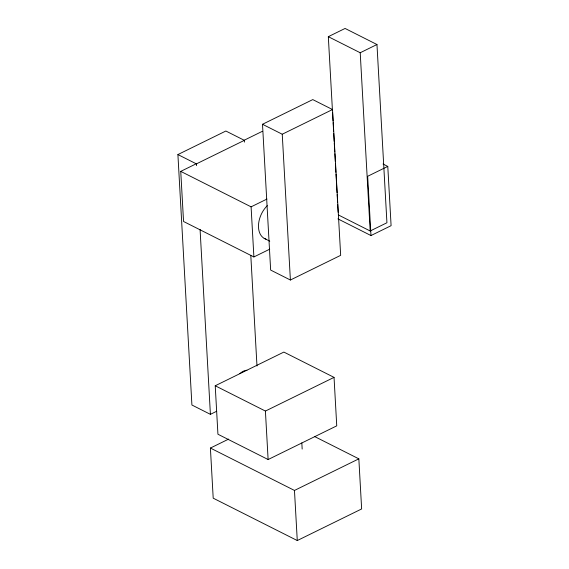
<?xml version="1.0" encoding="UTF-8"?>
<svg xmlns="http://www.w3.org/2000/svg" width="569" height="569" viewBox="0 0 569 569"><rect width="100%" height="100%" fill="white"/><g stroke="black" fill="none" stroke-linecap="round" stroke-linejoin="round"><path stroke-width="0.85" d="M332.431 110.272L328.32 36.679L345.077 28.45L376.97 44.524L386.934 222.756L370.177 230.986L338.285 214.904M328.32 36.679L360.213 52.753L376.97 44.524M216.697 411.245L210.409 414.339L191.909 405.007L177.905 154.562L225.872 131.019L244.364 140.344L244.464 142.115M262.501 124.277L312.779 99.596L332.516 109.547L340.667 255.339L290.396 280.019L270.652 270.069L262.501 124.277L282.245 134.227L332.516 109.547M269.727 249.172L253.895 256.946L183.545 221.483L180.743 171.376L195.786 163.993M244.08 140.287L262.288 131.347M177.905 154.562L196.405 163.886L244.364 140.344M180.743 171.376L251.093 206.846L266.925 199.072M387.781 166.411L367.666 176.283L370.981 235.552L391.095 225.68L387.781 166.411L383.058 164.028M215.224 385.768L283.86 352.076L334.039 377.375L336.748 425.847L268.12 459.539L217.934 434.239L215.224 385.768L265.41 411.06L334.039 377.375M314.429 436.451L358.84 458.842L361.642 508.949L297.274 540.55L213.204 498.167L210.402 448.059L228.681 439.09M210.402 448.059L294.472 490.442L358.84 458.842M337.908 218.88L370.981 235.552M264.18 238.347L269.763 241.164M360.213 52.753L370.177 230.986M332.581 112.932L333.029 120.913M333.128 122.691L333.626 131.553M333.726 133.331L334.167 141.311M334.266 143.082L334.764 151.951M334.864 153.722L335.312 161.703M335.411 163.481L335.902 172.343M336.002 174.121L336.45 182.101M336.549 183.872L337.047 192.742M337.147 194.513L337.588 202.493M337.687 204.264L338.135 212.244M301.826 442.91L302.167 449.062M282.245 134.227L290.396 280.019M294.472 490.442L297.274 540.55M265.41 411.06L268.12 459.539M251.093 206.846L253.895 256.946M250.801 255.389L256.982 366.009M196.405 163.886L196.504 165.657M200.068 229.378L210.409 414.339M266.007 239.151A21.131 13.948 -63.2 0 1 258.49 225.303A21.131 13.948 -63.2 0 1 267.288 205.644M239.819 373.662A13.741 9.068 -63.2 0 1 246.932 370.255"/></g></svg>
